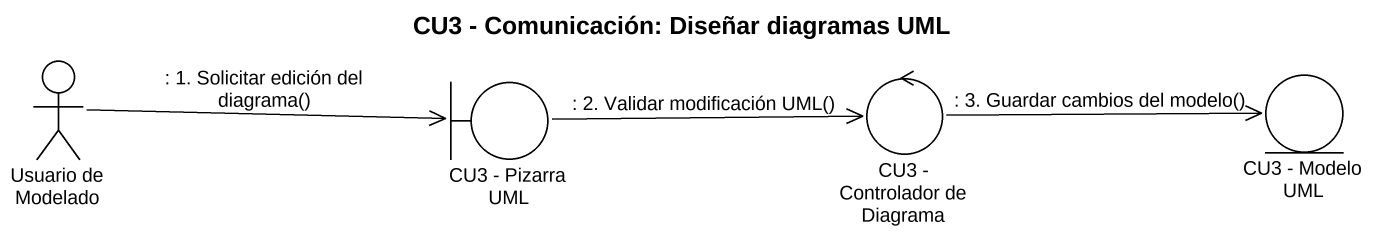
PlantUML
@startuml
title CU3 - Comunicación: Diseñar diagramas UML
actor "Usuario de Modelado" as Usuario_de_Modelado
control "CU3 - Controlador de Diagrama" as CU3_Controlador_de_Diagrama
entity "CU3 - Modelo UML" as CU3_Modelo_UML
boundary "CU3 - Pizarra UML" as CU3_Pizarra_UML
Usuario_de_Modelado -right-> CU3_Pizarra_UML : : 1. Solicitar edición del diagrama()
CU3_Controlador_de_Diagrama -right-> CU3_Modelo_UML : : 3. Guardar cambios del modelo()
CU3_Pizarra_UML -right-> CU3_Controlador_de_Diagrama : : 2. Validar modificación UML()
@enduml
